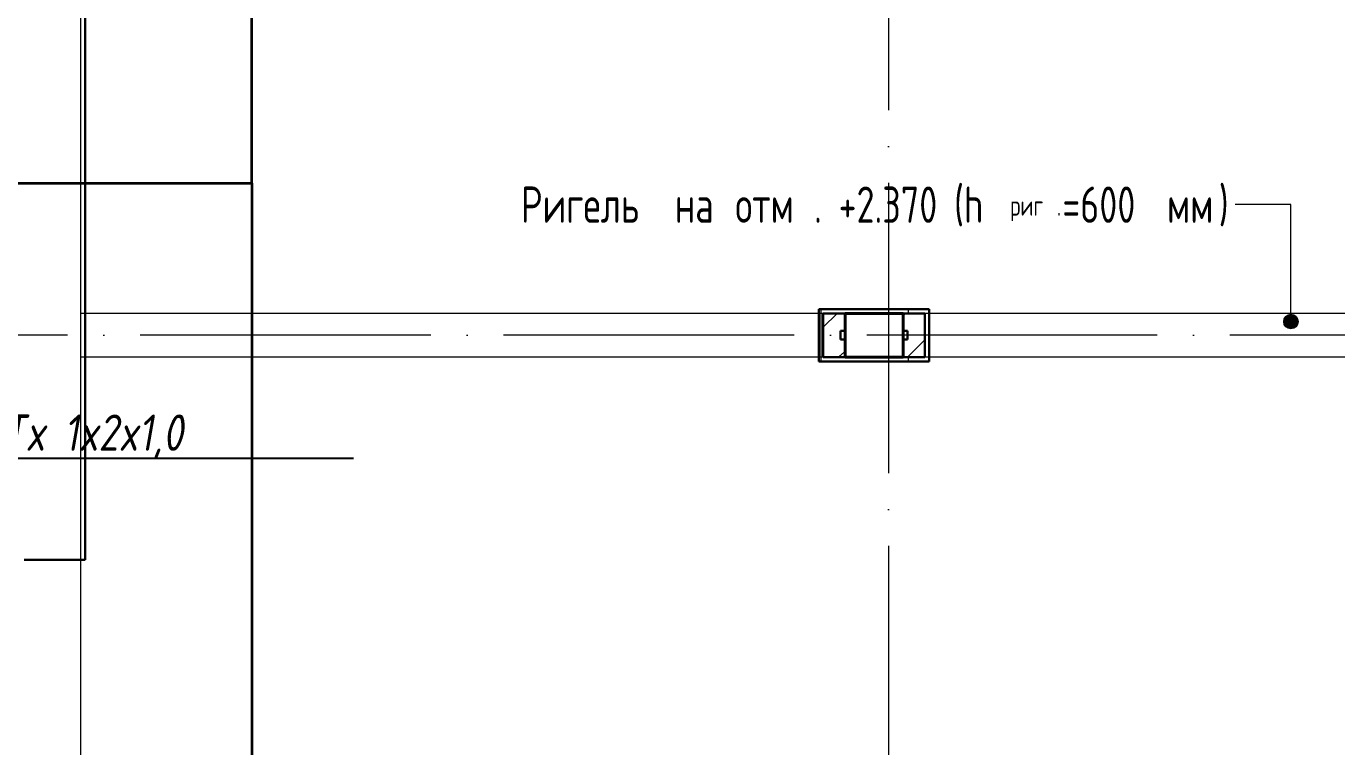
# Model space of a CAD drawing. Header units: millimetres. Extents: x -586848 to 520591, y -385801 to 675781.
# Drawn here: x -15148 to -6127, y -113366 to -108405 of the extents above; entities that cross this region are included whole.
import ezdxf
from ezdxf import colors
from ezdxf.entities.mleader import LeaderData, LeaderLine
from ezdxf.math import Vec2, Vec3

# ---------------------------------------------------------------- set-up
doc = ezdxf.new("R2010")
doc.units = ezdxf.units.MM
for name, pattern in [('ADSK_Линия сетки', [25, 20, -2.5, 0, -2.5]), ('ADSK_Сверху', [450, 300, -150]), ('Сверху', [3.96875, 2.38125, -1.5875])]:
    doc.linetypes.add(name, pattern=pattern)
for name, color, linetype, lineweight in [('E-Безопасность-G', 153, 'Continuous', 35), ('RC-Выноски', 7, 'Continuous', 0), ('Аннотация', 7, 'Continuous', 18), ('Линии', 7, 'Continuous', 9), ('Несущие колонны', 252, 'Continuous', 18), ('Оси', 252, 'Continuous', 9), ('Стены внутренние', 7, 'Continuous', 18), ('Стены наружные', 7, 'Continuous', 18)]:
    doc.layers.add(name, color=color, linetype=linetype, lineweight=lineweight)
doc.layers.add('Узлы', color=7, linetype='Continuous')
doc.styles.add('GOST Common_3', font='', dxfattribs={"height": 3.5})
doc.styles.add('GOST Common_5', font='', dxfattribs={"width": 0.9, "height": 2.5})
doc.styles.add('RubezhCAD', font='', dxfattribs={"oblique": 10})
doc.styles.get('GOST Common_3').set_extended_font_data('GOST 2.304 type A')
doc.styles.get('GOST Common_5').set_extended_font_data('GOST 2.304 type A')
doc.styles.get('RubezhCAD').set_extended_font_data('GOST type A')

# ---------------------------------------------------------------- blocks, each defined once
blk = doc.blocks.new('1 этаж')
at = {"layer": 'Аннотация', "lineweight": 9, "true_color": 0x636466}
h = blk.add_hatch(color=251, dxfattribs=at)
edge = h.paths.add_edge_path()
edge.add_arc((-19886.2, 21250.5), 50, 0, 360)
at = {"layer": 'Аннотация', "color": 251, "lineweight": 9, "true_color": 0x636466}
for p, q in [((-20264.7, 22055.4), (-20270.8, 22055.4)), ((-19886.2, 22055.4), (-20264.7, 22055.4)), ((-19886.2, 21250.5), (-19886.2, 22055.4))]:
    blk.add_line(p, q, dxfattribs=at)
blk.add_circle((-19886.2, 21250.5), 50, dxfattribs=at)
at = {"layer": 'Линии', "color": 251, "linetype": 'ADSK_Сверху', "ltscale": 100, "true_color": 0x636466}
for p, q in [((-7750.8, 21306.3), (-28215.8, 21306.3)), ((-7750.8, 21006.3), (-28215.8, 21006.3))]:
    blk.add_line(p, q, dxfattribs=at)
at = {"layer": 'Несущие колонны', "color": 251, "lineweight": 40, "true_color": 0x636466}
for p, q in [((-22955.8, 21306.3), (-22555.8, 21306.3)), ((-22955.8, 21006.3), (-22955.8, 21306.3)), ((-22555.8, 21306.3), (-22955.8, 21306.3)), ((-22955.8, 21306.3), (-22955.8, 21006.3)), ((-22555.8, 21306.3), (-22555.8, 21006.3)), ((-22555.8, 21006.3), (-22555.8, 21306.3)), ((-22555.8, 21006.3), (-22955.8, 21006.3)), ((-22955.8, 21006.3), (-22555.8, 21006.3))]:
    blk.add_line(p, q, dxfattribs=at)
at = {"layer": 'Оси', "color": 251, "linetype": 'ADSK_Линия сетки', "ltscale": 100, "true_color": 0x636466}
for p, q in [((-22655.8, 32206.9), (-22655.8, -32499.9)), ((-805.8, 21156.3), (-72528.1, 21156.3))]:
    blk.add_line(p, q, dxfattribs=at)
at = {"layer": 'Стены внутренние', "color": 251, "true_color": 0x636466}
blk.add_line((-28215.8, 19611.3), (-28215.8, 24266.3), dxfattribs=at)
at = {"layer": 'Стены наружные', "color": 251, "lineweight": 30, "true_color": 0x636466}
for p, q in [((-28185.8, 19611.3), (-28185.8, 24236.3)), ((-22375.8, 21336.3), (-23135.8, 21336.3)), ((-23135.8, 21336.3), (-23135.8, 20976.3)), ((-22405.8, 21306.3), (-23105.8, 21306.3)), ((-23105.8, 21306.3), (-23105.8, 21006.3)), ((-22955.8, 21186.3), (-22955.8, 21306.3)), ((-22555.8, 21306.3), (-22555.8, 21186.3)), ((-22405.8, 21006.3), (-22405.8, 21306.3)), ((-22375.8, 20976.3), (-22375.8, 21336.3)), ((-22985.8, 21186.3), (-22955.8, 21186.3)), ((-22985.8, 21126.3), (-22985.8, 21186.3)), ((-22955.8, 21126.3), (-22985.8, 21126.3)), ((-22955.8, 21006.3), (-22955.8, 21126.3)), ((-22555.8, 21186.3), (-22525.8, 21186.3)), ((-22525.8, 21126.3), (-22555.8, 21126.3)), ((-22555.8, 21126.3), (-22555.8, 21006.3)), ((-22525.8, 21186.3), (-22525.8, 21126.3)), ((-23135.8, 20976.3), (-22375.8, 20976.3)), ((-23105.8, 21006.3), (-22405.8, 21006.3)), ((-28215.8, 19611.3), (-28185.8, 19611.3))]:
    blk.add_line(p, q, dxfattribs=at)
at = {"layer": 'Стены наружные', "color": 251, "linetype": 'Continuous', "lineweight": 9, "true_color": 0x636466}
for p, q in [((-23119.8, 20976.3), (-23119.8, 21336.3)), ((-23105.8, 21210.9), (-23010.5, 21306.3)), ((-22555.8, 21289.5), (-22539, 21306.3)), ((-22519.8, 21306.3), (-22519.8, 21336.3)), ((-22524.7, 21006.3), (-22405.8, 21125.1)), ((-22985.8, 21016.6), (-22955.8, 21046.6)), ((-22996.1, 21006.3), (-22985.8, 21016.6)), ((-22519.8, 20976.3), (-22519.8, 21006.3))]:
    blk.add_line(p, q, dxfattribs=at)
at = {"layer": 'Узлы', "color": 251, "lineweight": 30, "true_color": 0x636466}
blk.add_line((-28215.8, 19611.3), (-28605.8, 19611.3), dxfattribs=at)
at = {"layer": 'Узлы', "color": 251, "linetype": 'Сверху', "lineweight": 9, "true_color": 0x636466}
blk.add_line((-28215.8, 17881.3), (-28215.8, 19611.3), dxfattribs=at)
at = {"layer": 'Аннотация', "color": 251, "true_color": 0x636466, "width": 0.9}
for s, height, style, p in [('. +2.370 (h', 250, 'GOST Common_3', (-23168.7, 21930.4)), (')', 250, 'GOST Common_3', (-20382.6, 21930.4)), ('Ригель', 250, 'GOST Common_3', (-25186.8, 21930.4)), ('на', 250, 'GOST Common_3', (-24127.1, 21930.4)), ('отм', 250, 'GOST Common_3', (-23710.4, 21930.4)), ('=600', 250, 'GOST Common_3', (-21460.1, 21930.4)), ('мм', 250, 'GOST Common_3', (-20739.8, 21930.4)), ('риг', 138.75, 'GOST Common_5', (-21819.2, 21979.6)), ('.', 138.8, 'GOST Common_5', (-21497.8, 21979.6))]:
    blk.add_text(s, height=height, dxfattribs=dict(at, style=style)).set_placement(p)

msp = doc.modelspace()

# ---------------------------------------------------------------- linework, layer by layer
at = {"layer": 'E-Безопасность-G', "color": 1}
for p, q in [((-13596.3, -109486), (-13596.3, -105295.4)), ((-19079.4, -109486), (-13596.3, -109486)), ((-13596.3, -109486), (-13596.3, -115167.9))]:
    msp.add_line(p, q, dxfattribs=at)

# ---------------------------------------------------------------- block references
msp.add_blockref('1 этаж', (13443.4, -131688.8))

# ---------------------------------------------------------------- leaders
at = {"layer": 'RC-Выноски', "linetype": 'Continuous', "ltscale": 15}
ml = msp.add_multileader_mtext('Standard', dxfattribs=at)
ml.set_content('{\\H0.91667x;РЦ5 - }КПСВВнг(А)-LSLTx 1x2x1,0', color=256, style='RubezhCAD')
ml.set_leader_properties()
ml.build(insert=Vec2(0, 0))
ml.multileader.update_dxf_attribs({"has_text_frame": 1, "text_left_attachment_type": 6, "text_right_attachment_type": 6, "dogleg_length": 2, "arrow_head_size": 400, "scale": 100})
ctx = ml.context
ctx.base_point, ctx.scale, ctx.char_height, ctx.arrow_head_size, ctx.landing_gap_size, ctx.plane_origin = Vec3(-18243.8, -111377.9), 100, 250, 400, 100, Vec3(-545577.4, -150094.4)
ctx.left_attachment, ctx.right_attachment = 6, 6
notes = []
notes.append((ctx, [(0, (1, 1, 0), (-18443.8, -111377.9), (1, 0), 200, [(0, [(-19839.7, -112774.5)], 0, [])])]))
ctx.mtext.insert, ctx.mtext.width, ctx.mtext.flow_direction = Vec3(-18143.8, -111077.9), 5324.915, 5
for ctx, leaders in notes:
    for number, flags, end, landing, length, lines in leaders:
        leader = LeaderData()
        leader.index, (leader.has_last_leader_line, leader.has_dogleg_vector, leader.attachment_direction) = number, flags
        leader.last_leader_point, leader.dogleg_vector, leader.dogleg_length = Vec3(end), Vec3(landing), length
        for number, points, colour, breaks in lines:
            line = LeaderLine()
            line.index, line.vertices, line.color, line.breaks = number, Vec3.list(points), colors.encode_raw_color(colour), breaks
            leader.lines.append(line)
        ctx.leaders.append(leader)

doc.saveas('drawing.dxf')
